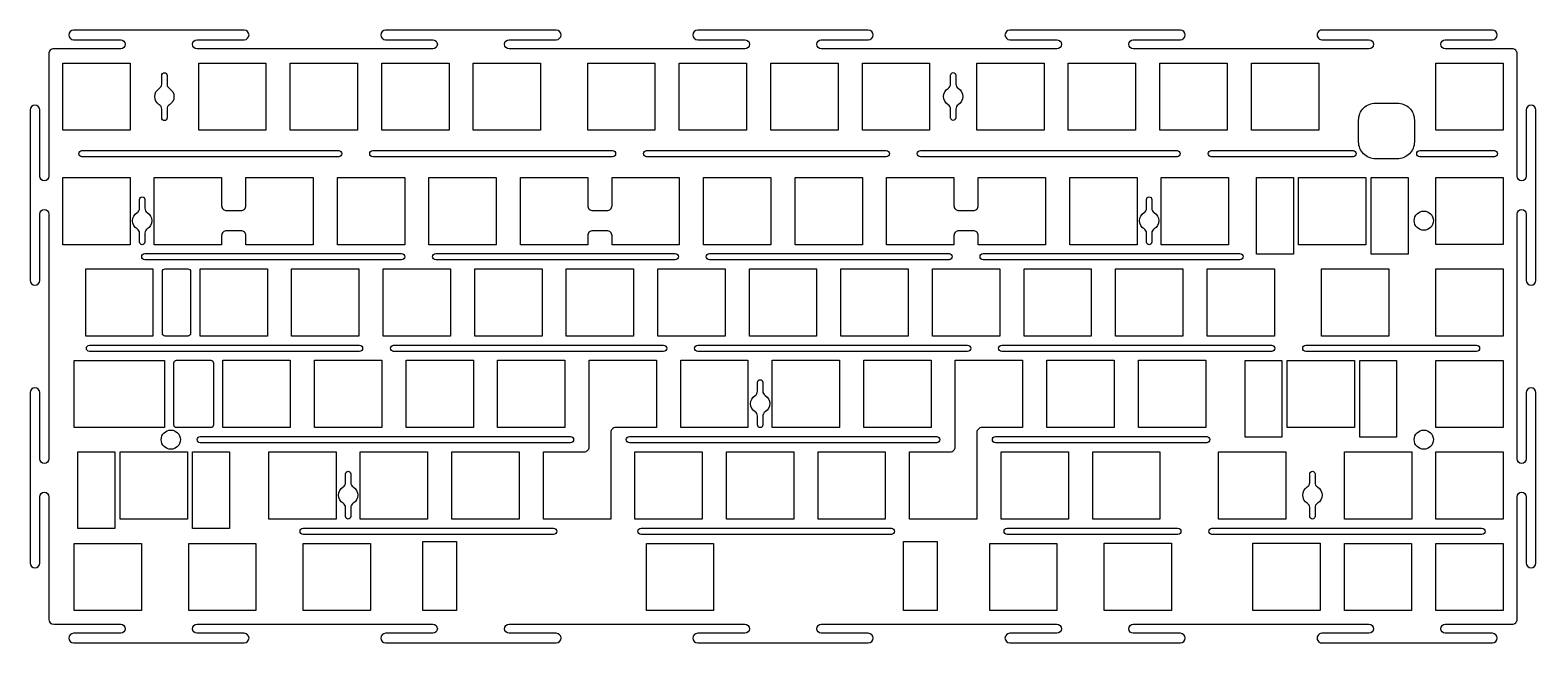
# Model space of a CAD drawing. Header units: millimetres. Extents: x -1731 to -1417, y -1087 to -959.
import ezdxf

# ---------------------------------------------------------------- set-up
doc = ezdxf.new("R2010")
doc.units = ezdxf.units.MM
doc.header["$MEASUREMENT"] = 0
doc.layers.add('¶¨Î»°å', color=4, linetype='Continuous', true_color=0x00ffff)

msp = doc.modelspace()

# ---------------------------------------------------------------- linework, layer by layer
at = {"layer": '¶¨Î»°å', "elevation": -45.48}
for points in [[(-1421.34, -1056.2, -0.999931), (-1419.45, -1056.2), (-1419.45, -1070, 1), (-1417.45, -1070), (-1417.45, -1034.5, 1), (-1419.45, -1034.5), (-1419.45, -1048.31, -0.999891), (-1421.34, -1048.31), (-1421.34, -997.33, -0.999931), (-1419.45, -997.33), (-1419.45, -1011.14, 1), (-1417.45, -1011.14), (-1417.45, -975.64, 1), (-1419.45, -975.64), (-1419.45, -989.44, -0.99976), (-1421.34, -989.44), (-1421.34, -963.96, 0.414214), (-1422.39, -962.91), (-1436.3, -962.91, -0.999794), (-1436.3, -961.02), (-1426.49, -961.02, 0.999967), (-1426.49, -959.02), (-1461.99, -959.02, 1.000033), (-1461.99, -961.02), (-1452.19, -961.02, -0.999866), (-1452.19, -962.91), (-1501.24, -962.91, -0.999729), (-1501.23, -961.02), (-1491.43, -961.02, 1), (-1491.43, -959.02), (-1526.93, -959.02, 1), (-1526.93, -961.02), (-1517.13, -961.02, -0.999914), (-1517.13, -962.91), (-1566.17, -962.91, -0.999857), (-1566.17, -961.02), (-1556.37, -961.02, 1), (-1556.37, -959.02), (-1591.87, -959.02, 1), (-1591.87, -961.02), (-1582.06, -961.02, -0.999914), (-1582.06, -962.91), (-1631.11, -962.91, -0.999857), (-1631.11, -961.02), (-1621.31, -961.02, 1), (-1621.31, -959.02), (-1656.81, -959.02, 1), (-1656.81, -961.02), (-1647, -961.02, -0.999914), (-1647, -962.91), (-1696.05, -962.91, -0.999859), (-1696.05, -961.02), (-1686.24, -961.02, 1), (-1686.24, -959.02), (-1721.74, -959.02, 1), (-1721.74, -961.02), (-1711.94, -961.02, -0.999794), (-1711.94, -962.91), (-1725.86, -962.91, 0.414215), (-1726.91, -963.96), (-1726.91, -989.44, -0.99976), (-1728.8, -989.44), (-1728.8, -975.64, 1), (-1730.8, -975.64), (-1730.8, -1011.14, 1), (-1728.8, -1011.14), (-1728.8, -997.33, -0.999931), (-1726.91, -997.33), (-1726.91, -1048.31, -0.999891), (-1728.8, -1048.31), (-1728.8, -1034.5, 1), (-1730.8, -1034.5), (-1730.8, -1070, 1), (-1728.8, -1070), (-1728.8, -1056.2, -0.999931), (-1726.91, -1056.2), (-1726.91, -1081.69, 0.414212), (-1725.86, -1082.74), (-1711.94, -1082.74, -0.999911), (-1711.94, -1084.63), (-1721.74, -1084.63, 1), (-1721.74, -1086.63), (-1686.24, -1086.63, 1), (-1686.24, -1084.63), (-1696.05, -1084.63, -0.999859), (-1696.05, -1082.74), (-1647, -1082.74, -0.999914), (-1647, -1084.63), (-1656.81, -1084.63, 1), (-1656.81, -1086.63), (-1621.31, -1086.63, 1), (-1621.31, -1084.63), (-1631.11, -1084.63, -0.999857), (-1631.11, -1082.74), (-1582.06, -1082.74, -0.999914), (-1582.06, -1084.63), (-1591.87, -1084.63, 1), (-1591.87, -1086.63), (-1556.37, -1086.63, 1), (-1556.37, -1084.63), (-1566.17, -1084.63, -0.999857), (-1566.17, -1082.74), (-1517.13, -1082.74, -0.999914), (-1517.13, -1084.63), (-1526.93, -1084.63, 1), (-1526.93, -1086.63), (-1491.43, -1086.63, 1), (-1491.43, -1084.63), (-1501.23, -1084.63, -0.999729), (-1501.24, -1082.74), (-1452.19, -1082.74, -0.999866), (-1452.19, -1084.63), (-1461.99, -1084.63, 1.000033), (-1461.99, -1086.63), (-1426.49, -1086.63, 0.999967), (-1426.49, -1084.63), (-1436.3, -1084.63, -0.999794), (-1436.3, -1082.74), (-1422.39, -1082.74, 0.414216), (-1421.34, -1081.69)], [(-1703.41, -975.47, 0.259846), (-1703.91, -974.57, -0.557323), (-1703.91, -971.17, 0.259846), (-1703.41, -970.28), (-1703.41, -968.45, -1), (-1702.31, -968.45), (-1702.31, -970.27, 0.260735), (-1701.81, -971.17, -0.559508), (-1701.81, -974.58, 0.260735), (-1702.31, -975.47), (-1702.31, -977.3, -1), (-1703.41, -977.3)], [(-1539.25, -975.44, 0.259846), (-1539.75, -974.55, -0.557323), (-1539.75, -971.15, 0.259846), (-1539.25, -970.25), (-1539.25, -968.42, -1), (-1538.15, -968.42), (-1538.15, -970.25, 0.260735), (-1537.65, -971.14, -0.559508), (-1537.65, -974.55, 0.260735), (-1538.15, -975.45), (-1538.15, -977.27, -1), (-1539.25, -977.27)], [(-1450.79, -985.81, -0.414214), (-1454.34, -982.26), (-1454.34, -977.76, -0.414214), (-1450.79, -974.21), (-1446.29, -974.21, -0.414214), (-1442.74, -977.76), (-1442.74, -982.26, -0.414214), (-1446.29, -985.81)], [(-1720, -984.08), (-1666.58, -984.08, -1), (-1666.58, -985.38), (-1720, -985.38, -1)], [(-1609.6, -984.08, -1), (-1609.6, -985.38), (-1659.48, -985.38, -1), (-1659.48, -984.08)], [(-1552.63, -985.38), (-1602.5, -985.38, -1), (-1602.5, -984.08), (-1552.63, -984.08, -1)], [(-1492.11, -984.08, -1), (-1492.11, -985.38), (-1545.53, -985.38, -1), (-1545.53, -984.08)], [(-1485.01, -985.38, -1), (-1485.01, -984.08), (-1455.49, -984.08, -0.999611), (-1455.49, -985.38)], [(-1426.07, -984.08, -0.999447), (-1426.07, -985.38), (-1441.6, -985.38, -0.999588), (-1441.6, -984.08)], [(-1690.95, -995.55, 0.414214), (-1689.9, -996.6), (-1686.95, -996.6, 0.414214), (-1685.9, -995.55), (-1685.9, -989.7), (-1671.9, -989.7), (-1671.9, -1003.7), (-1685.9, -1003.7), (-1685.9, -1001.85, 0.414214), (-1686.95, -1000.8), (-1689.9, -1000.8, 0.414214), (-1690.95, -1001.85), (-1690.95, -1003.7), (-1704.95, -1003.7), (-1704.95, -989.7), (-1690.95, -989.7)], [(-1609.7, -1001.85, 0.414214), (-1610.75, -1000.8), (-1613.7, -1000.8, 0.414214), (-1614.75, -1001.85), (-1614.75, -1003.7), (-1628.75, -1003.7), (-1628.75, -989.7), (-1614.75, -989.7), (-1614.75, -995.55, 0.414214), (-1613.7, -996.6), (-1610.75, -996.6, 0.414214), (-1609.7, -995.55), (-1609.7, -989.7), (-1595.7, -989.7), (-1595.7, -1003.7), (-1609.7, -1003.7)], [(-1533.5, -1001.85, 0.414214), (-1534.55, -1000.8), (-1537.5, -1000.8, 0.414214), (-1538.55, -1001.85), (-1538.55, -1003.7), (-1552.55, -1003.7), (-1552.55, -989.7), (-1538.55, -989.7), (-1538.55, -995.55, 0.414214), (-1537.5, -996.6), (-1534.55, -996.6, 0.414214), (-1533.5, -995.55), (-1533.5, -989.7), (-1519.5, -989.7), (-1519.5, -1003.7), (-1533.5, -1003.7)], [(-1708.02, -1001.31, 0.259846), (-1708.52, -1000.42, -0.557323), (-1708.52, -997.02, 0.259846), (-1708.02, -996.13), (-1708.02, -994.29, -1), (-1706.92, -994.29), (-1706.92, -996.12, 0.260735), (-1706.42, -997.02, -0.559508), (-1706.42, -1000.42, 0.260735), (-1706.92, -1001.32), (-1706.92, -1003.15, -1), (-1708.02, -1003.15)], [(-1498.47, -1001.31, 0.259846), (-1498.97, -1000.42, -0.557323), (-1498.97, -997.02, 0.259846), (-1498.47, -996.13), (-1498.47, -994.29, -1), (-1497.37, -994.29), (-1497.37, -996.12, 0.260735), (-1496.87, -997.02, -0.559508), (-1496.87, -1000.42, 0.260735), (-1497.37, -1001.32), (-1497.37, -1003.15, -1), (-1498.47, -1003.15)], [(-1706.92, -1005.57), (-1653.5, -1005.57, -1), (-1653.5, -1006.87), (-1706.92, -1006.87, -1)], [(-1596.53, -1005.57, -1), (-1596.53, -1006.87), (-1646.4, -1006.87, -1), (-1646.4, -1005.57)], [(-1539.56, -1006.87), (-1589.43, -1006.87, -1), (-1589.43, -1005.57), (-1539.56, -1005.57, -1)], [(-1479.03, -1005.57, -1), (-1479.03, -1006.87), (-1532.46, -1006.87, -1), (-1532.46, -1005.57)], [(-1703.26, -1022.18), (-1703.26, -1009.28, -0.414214), (-1702.71, -1008.73), (-1697.95, -1008.73, -0.414214), (-1697.4, -1009.28), (-1697.4, -1022.18, -0.414214), (-1697.95, -1022.73), (-1702.71, -1022.73, -0.414214)], [(-1662.26, -1024.62, -0.999115), (-1662.26, -1025.92), (-1718.43, -1025.92, -1), (-1718.43, -1024.62)], [(-1598.98, -1024.62, -0.999115), (-1598.98, -1025.92), (-1655.16, -1025.92, -1), (-1655.16, -1024.62)], [(-1535.7, -1024.62, -0.999115), (-1535.7, -1025.92), (-1591.88, -1025.92, -1), (-1591.88, -1024.62)], [(-1472.42, -1024.62, -0.999115), (-1472.42, -1025.92), (-1528.6, -1025.92, -1), (-1528.6, -1024.62)], [(-1465.32, -1025.92, -1), (-1465.32, -1024.62), (-1429.8, -1024.62, -1), (-1429.8, -1025.92)], [(-1700.88, -1041.23), (-1700.88, -1028.33, -0.414214), (-1700.33, -1027.78), (-1693.18, -1027.78, -0.414214), (-1692.63, -1028.33), (-1692.63, -1041.23, -0.414214), (-1693.18, -1041.78), (-1700.33, -1041.78, -0.414214)], [(-1615.51, -1046.83, 0.414214), (-1614.46, -1045.78), (-1614.46, -1027.78), (-1600.46, -1027.78), (-1600.46, -1041.78), (-1608.93, -1041.78, 0.414214), (-1609.98, -1042.83), (-1609.98, -1060.83), (-1623.98, -1060.83), (-1623.98, -1046.83)], [(-1533.78, -1042.83), (-1533.78, -1060.83), (-1547.78, -1060.83), (-1547.78, -1046.83), (-1539.31, -1046.83, 0.414214), (-1538.26, -1045.78), (-1538.26, -1027.78), (-1524.26, -1027.78), (-1524.26, -1041.78), (-1532.73, -1041.78, 0.414214)], [(-1579.43, -1039.4, 0.259846), (-1579.93, -1038.51, -0.557323), (-1579.93, -1035.11, 0.259846), (-1579.43, -1034.21), (-1579.43, -1032.38, -1), (-1578.33, -1032.38), (-1578.33, -1034.21, 0.260735), (-1577.83, -1035.1, -0.559508), (-1577.83, -1038.51, 0.260735), (-1578.33, -1039.41), (-1578.33, -1041.23, -1), (-1579.43, -1041.23)], [(-1618.34, -1043.65, -1), (-1618.34, -1044.95), (-1695.4, -1044.95, -1), (-1695.4, -1043.65)], [(-1606.1, -1043.65), (-1542.14, -1043.65, -0.999996), (-1542.14, -1044.95), (-1606.1, -1044.95, -1)], [(-1529.9, -1044.95, -0.999996), (-1529.9, -1043.65), (-1485.94, -1043.65, -0.999997), (-1485.94, -1044.95)], [(-1665.16, -1058.45, 0.259846), (-1665.65, -1057.56, -0.557323), (-1665.65, -1054.15, 0.259846), (-1665.16, -1053.26), (-1665.16, -1051.43, -1), (-1664.06, -1051.43), (-1664.06, -1053.26, 0.260735), (-1663.56, -1054.15, -0.559508), (-1663.56, -1057.56, 0.260735), (-1664.06, -1058.46), (-1664.06, -1060.28, -1), (-1665.16, -1060.28)], [(-1464.51, -1058.45, 0.259846), (-1465.01, -1057.56, -0.557323), (-1465.01, -1054.15, 0.259846), (-1464.51, -1053.26), (-1464.51, -1051.43, -1), (-1463.41, -1051.43), (-1463.41, -1053.26, 0.260735), (-1462.91, -1054.15, -0.559508), (-1462.91, -1057.56, 0.260735), (-1463.41, -1058.46), (-1463.41, -1060.28, -1), (-1464.51, -1060.28)], [(-1673.97, -1062.72), (-1621.87, -1062.72, -1), (-1621.87, -1064.02), (-1673.97, -1064.02, -1)], [(-1603.67, -1062.72), (-1551.57, -1062.72, -1), (-1551.57, -1064.02), (-1603.67, -1064.02, -1)], [(-1527.47, -1064.02, -1), (-1527.47, -1062.72), (-1491.95, -1062.72, -1), (-1491.95, -1064.02)], [(-1428.67, -1062.72, -0.999115), (-1428.67, -1064.02), (-1484.85, -1064.02, -1), (-1484.85, -1062.72)]]:
    msp.add_lwpolyline(points, format="xyb", close=True, dxfattribs=at)
for points in [[(-1724, -979.87), (-1724, -965.87), (-1710, -965.87), (-1710, -979.87)], [(-1695.72, -979.87), (-1695.72, -965.87), (-1681.72, -965.87), (-1681.72, -979.87)], [(-1676.67, -979.87), (-1676.67, -965.87), (-1662.67, -965.87), (-1662.67, -979.87)], [(-1657.62, -979.87), (-1657.62, -965.87), (-1643.62, -965.87), (-1643.62, -979.87)], [(-1638.57, -979.87), (-1638.57, -965.87), (-1624.57, -965.87), (-1624.57, -979.87)], [(-1614.76, -979.87), (-1614.76, -965.87), (-1600.76, -965.87), (-1600.76, -979.87)], [(-1595.71, -979.87), (-1595.71, -965.87), (-1581.71, -965.87), (-1581.71, -979.87)], [(-1576.66, -979.87), (-1576.66, -965.87), (-1562.66, -965.87), (-1562.66, -979.87)], [(-1557.61, -979.87), (-1557.61, -965.87), (-1543.61, -965.87), (-1543.61, -979.87)], [(-1533.8, -979.87), (-1533.8, -965.87), (-1519.8, -965.87), (-1519.8, -979.87)], [(-1514.75, -979.87), (-1514.75, -965.87), (-1500.75, -965.87), (-1500.75, -979.87)], [(-1495.7, -979.87), (-1495.7, -965.87), (-1481.7, -965.87), (-1481.7, -979.87)], [(-1476.65, -979.87), (-1476.65, -965.87), (-1462.65, -965.87), (-1462.65, -979.87)], [(-1438.25, -979.87), (-1438.25, -965.87), (-1424.25, -965.87), (-1424.25, -979.87)], [(-1724, -1003.7), (-1724, -989.7), (-1710, -989.7), (-1710, -1003.7)], [(-1666.85, -1003.7), (-1666.85, -989.7), (-1652.85, -989.7), (-1652.85, -1003.7)], [(-1647.8, -1003.7), (-1647.8, -989.7), (-1633.8, -989.7), (-1633.8, -1003.7)], [(-1590.65, -1003.7), (-1590.65, -989.7), (-1576.65, -989.7), (-1576.65, -1003.7)], [(-1571.6, -1003.7), (-1571.6, -989.7), (-1557.6, -989.7), (-1557.6, -1003.7)], [(-1514.45, -1003.7), (-1514.45, -989.7), (-1500.45, -989.7), (-1500.45, -1003.7)], [(-1495.4, -1003.7), (-1495.4, -989.7), (-1481.4, -989.7), (-1481.4, -1003.7)], [(-1475.6, -1005.7), (-1475.6, -989.7), (-1467.92, -989.7), (-1467.92, -1005.7)], [(-1466.82, -1003.7), (-1466.82, -989.7), (-1452.82, -989.7), (-1452.82, -1003.7)], [(-1444.05, -1005.7), (-1451.72, -1005.7), (-1451.72, -989.7), (-1444.05, -989.7)], [(-1438.25, -989.69), (-1424.25, -989.69), (-1424.25, -1003.69), (-1438.25, -1003.69)], [(-1719.23, -1022.73), (-1719.23, -1008.73), (-1705.23, -1008.73), (-1705.23, -1022.73)], [(-1695.42, -1022.73), (-1695.42, -1008.73), (-1681.42, -1008.73), (-1681.42, -1022.73)], [(-1676.37, -1022.73), (-1676.37, -1008.73), (-1662.37, -1008.73), (-1662.37, -1022.73)], [(-1657.32, -1022.73), (-1657.32, -1008.73), (-1643.32, -1008.73), (-1643.32, -1022.73)], [(-1638.27, -1022.73), (-1638.27, -1008.73), (-1624.27, -1008.73), (-1624.27, -1022.73)], [(-1619.22, -1022.73), (-1619.22, -1008.73), (-1605.22, -1008.73), (-1605.22, -1022.73)], [(-1600.17, -1022.73), (-1600.17, -1008.73), (-1586.17, -1008.73), (-1586.17, -1022.73)], [(-1581.12, -1022.73), (-1581.12, -1008.73), (-1567.12, -1008.73), (-1567.12, -1022.73)], [(-1562.07, -1022.73), (-1562.07, -1008.73), (-1548.07, -1008.73), (-1548.07, -1022.73)], [(-1543.02, -1022.73), (-1543.02, -1008.73), (-1529.02, -1008.73), (-1529.02, -1022.73)], [(-1523.97, -1022.73), (-1523.97, -1008.73), (-1509.97, -1008.73), (-1509.97, -1022.73)], [(-1504.92, -1022.73), (-1504.92, -1008.73), (-1490.92, -1008.73), (-1490.92, -1022.73)], [(-1485.87, -1022.73), (-1485.87, -1008.73), (-1471.87, -1008.73), (-1471.87, -1022.73)], [(-1462.06, -1022.75), (-1462.06, -1008.75), (-1448.06, -1008.75), (-1448.06, -1022.75)], [(-1438.25, -1022.74), (-1438.25, -1008.74), (-1424.25, -1008.74), (-1424.25, -1022.74)], [(-1690.66, -1041.78), (-1690.66, -1027.78), (-1676.66, -1027.78), (-1676.66, -1041.78)], [(-1671.61, -1041.78), (-1671.61, -1027.78), (-1657.61, -1027.78), (-1657.61, -1041.78)], [(-1652.56, -1041.78), (-1652.56, -1027.78), (-1638.56, -1027.78), (-1638.56, -1041.78)], [(-1633.51, -1041.78), (-1633.51, -1027.78), (-1619.51, -1027.78), (-1619.51, -1041.78)], [(-1595.41, -1041.78), (-1595.41, -1027.78), (-1581.41, -1027.78), (-1581.41, -1041.78)], [(-1576.36, -1041.78), (-1576.36, -1027.78), (-1562.36, -1027.78), (-1562.36, -1041.78)], [(-1557.31, -1041.78), (-1557.31, -1027.78), (-1543.31, -1027.78), (-1543.31, -1041.78)], [(-1519.21, -1041.78), (-1519.21, -1027.78), (-1505.21, -1027.78), (-1505.21, -1041.78)], [(-1500.16, -1041.78), (-1500.16, -1027.78), (-1486.16, -1027.78), (-1486.16, -1041.78)], [(-1721.62, -1041.78), (-1721.62, -1027.81), (-1702.86, -1027.81), (-1702.86, -1041.78)], [(-1477.98, -1043.8), (-1477.98, -1027.8), (-1470.3, -1027.8), (-1470.3, -1043.8)], [(-1469.2, -1041.8), (-1469.2, -1027.8), (-1455.2, -1027.8), (-1455.2, -1041.8)], [(-1446.43, -1043.8), (-1454.1, -1043.8), (-1454.1, -1027.8), (-1446.43, -1027.8)], [(-1438.25, -1041.79), (-1438.25, -1027.79), (-1424.25, -1027.79), (-1424.25, -1041.79)], [(-1720.86, -1062.83), (-1720.86, -1046.83), (-1713.18, -1046.83), (-1713.18, -1062.83)], [(-1712.08, -1060.83), (-1712.08, -1046.83), (-1698.08, -1046.83), (-1698.08, -1060.83)], [(-1689.31, -1062.83), (-1696.99, -1062.83), (-1696.99, -1046.83), (-1689.31, -1046.83)], [(-1681.13, -1060.83), (-1681.13, -1046.83), (-1667.13, -1046.83), (-1667.13, -1060.83)], [(-1662.08, -1060.83), (-1662.08, -1046.83), (-1648.08, -1046.83), (-1648.08, -1060.83)], [(-1643.03, -1060.83), (-1643.03, -1046.83), (-1629.03, -1046.83), (-1629.03, -1060.83)], [(-1604.93, -1060.83), (-1604.93, -1046.83), (-1590.93, -1046.83), (-1590.93, -1060.83)], [(-1585.88, -1060.83), (-1585.88, -1046.83), (-1571.88, -1046.83), (-1571.88, -1060.83)], [(-1566.83, -1060.83), (-1566.83, -1046.83), (-1552.83, -1046.83), (-1552.83, -1060.83)], [(-1528.73, -1060.83), (-1528.73, -1046.83), (-1514.73, -1046.83), (-1514.73, -1060.83)], [(-1509.68, -1060.83), (-1509.68, -1046.83), (-1495.68, -1046.83), (-1495.68, -1060.83)], [(-1483.49, -1060.83), (-1483.49, -1046.83), (-1469.49, -1046.83), (-1469.49, -1060.83)], [(-1457.29, -1060.83), (-1457.29, -1046.83), (-1443.29, -1046.83), (-1443.29, -1060.83)], [(-1438.25, -1060.84), (-1438.25, -1046.84), (-1424.25, -1046.84), (-1424.25, -1060.84)], [(-1721.62, -1079.9), (-1721.62, -1065.9), (-1707.62, -1065.9), (-1707.62, -1079.9)], [(-1697.8, -1079.9), (-1697.8, -1065.9), (-1683.8, -1065.9), (-1683.8, -1079.9)], [(-1673.99, -1079.9), (-1673.99, -1065.9), (-1659.99, -1065.9), (-1659.99, -1079.9)], [(-1642.06, -1079.9), (-1649.06, -1079.9), (-1649.06, -1065.54), (-1642.06, -1065.54)], [(-1602.56, -1079.9), (-1602.56, -1065.9), (-1588.56, -1065.9), (-1588.56, -1079.9)], [(-1542.06, -1079.9), (-1549.06, -1079.9), (-1549.06, -1065.54), (-1542.06, -1065.54)], [(-1531.11, -1079.9), (-1531.11, -1065.9), (-1517.11, -1065.9), (-1517.11, -1079.9)], [(-1507.29, -1079.89), (-1507.29, -1065.89), (-1493.29, -1065.89), (-1493.29, -1079.89)], [(-1476.35, -1079.89), (-1476.35, -1065.89), (-1462.35, -1065.89), (-1462.35, -1079.89)], [(-1457.3, -1079.9), (-1457.3, -1065.9), (-1443.3, -1065.9), (-1443.3, -1079.9)], [(-1438.25, -1079.9), (-1438.25, -1065.9), (-1424.25, -1065.9), (-1424.25, -1079.9)]]:
    msp.add_lwpolyline(points, close=True, dxfattribs=at)
at = {"layer": '¶¨Î»°å'}
for centre in [(-1440.77, -998.7, -45.48), (-1701.52, -1044.3, -45.48), (-1440.77, -1044.3, -45.48)]:
    msp.add_circle(centre, 2, dxfattribs=at)

doc.saveas('drawing.dxf')
